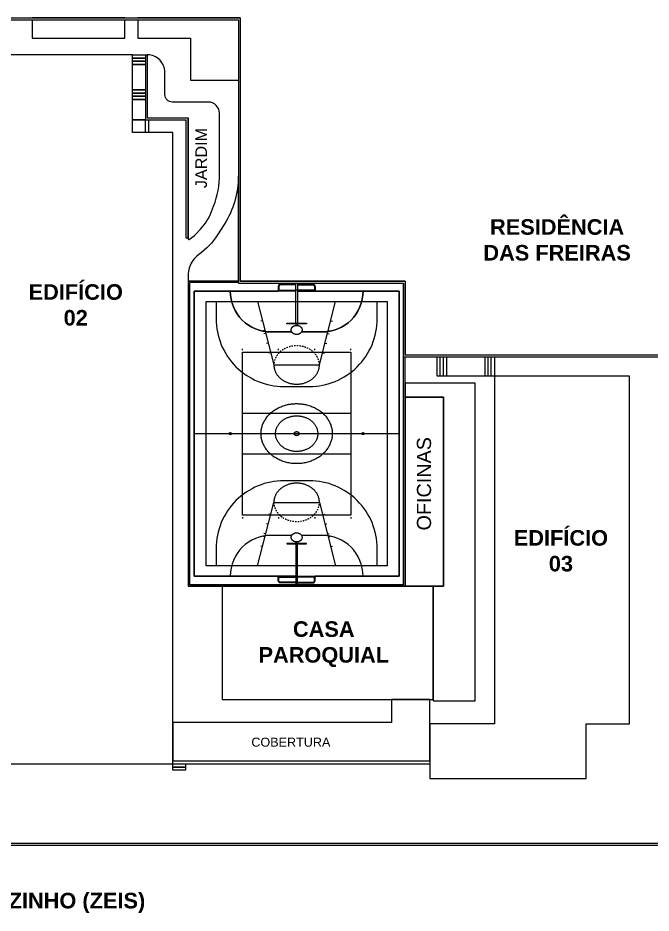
# Model space of a CAD drawing. Header units: metres. Extents: x 512 to 829, y -209 to 245.
# Drawn here: x 577.6 to 625.9, y -56.8 to 11.5 of the extents above; entities that cross this region are included whole.
import ezdxf

# ---------------------------------------------------------------- set-up
doc = ezdxf.new("R2010")
doc.units = ezdxf.units.M
doc.header["$LTSCALE"] = 0.508
doc.set_wipeout_variables(frame=1)
doc.linetypes.add('STYLE_16', pattern=[0.059055, 0.03937, -0.019685])
for name, color, linetype, lineweight in [('INDQUAD2', 1, 'Continuous', 15), ('INDQUAD3', 2, 'Continuous', 15), ('MUROB', 2, 'Continuous', 15), ('Nenhuma', 7, 'Continuous', 5), ('None', 7, 'Continuous', 5), ('ROTADEF', 253, 'Continuous', 15)]:
    doc.layers.add(name, color=color, linetype=linetype, lineweight=lineweight)
doc.styles.add('Arial', font='arial.ttf')
doc.styles.add('Arial (bold)', font='arialbd.ttf')

# ---------------------------------------------------------------- blocks, each defined once
blk = doc.blocks.new('Grupo-6796')
at = {"layer": 'INDQUAD2', "color": 8, "lineweight": 15}
for p, q in [((-94.303, 151.512), (-102.284, 151.512)), ((-95.251, 150.714), (-95.251, 129.957)), ((-105.028, 149.201), (-105.178, 149.174)), ((-99.681, 149.201), (-99.532, 149.174)), ((-104.835, 148.444), (-104.984, 148.417)), ((-99.875, 148.444), (-99.725, 148.417)), ((-104.77, 148.192), (-104.92, 148.165)), ((-99.939, 148.192), (-99.79, 148.165)), ((-106.617, 146.882), (-106.617, 147.001)), ((-104.577, 147.436), (-104.726, 147.409)), ((-103.776, 146.882), (-103.776, 147.001)), ((-100.934, 146.882), (-100.934, 147.001)), ((-100.133, 147.436), (-99.983, 147.409)), ((-98.092, 146.882), (-98.092, 147.001)), ((-104.383, 146.679), (-104.533, 146.652)), ((-100.326, 146.679), (-100.177, 146.652)), ((-106.617, 141.932), (-98.092, 141.932)), ((-106.617, 138.739), (-98.092, 138.739)), ((-106.617, 133.789), (-106.617, 133.669)), ((-104.383, 133.991), (-104.533, 134.018)), ((-103.776, 133.789), (-103.776, 133.669)), ((-100.934, 133.789), (-100.934, 133.669)), ((-100.326, 133.991), (-100.177, 134.018)), ((-98.092, 133.789), (-98.092, 133.669)), ((-104.577, 133.235), (-104.726, 133.262)), ((-100.133, 133.235), (-99.983, 133.262)), ((-104.835, 132.226), (-104.984, 132.253)), ((-104.77, 132.478), (-104.92, 132.505)), ((-99.939, 132.478), (-99.79, 132.505)), ((-99.875, 132.226), (-99.725, 132.253)), ((-105.028, 131.47), (-105.178, 131.497)), ((-99.681, 131.47), (-99.532, 131.497)), ((-95.251, 129.957), (-102.278, 129.957)), ((-94.303, 129.159), (-100.906, 129.159))]:
    blk.add_line(p, q, dxfattribs=at)
for points in [[(-103.804, 129.159), (-110.406, 129.159), (-110.406, 151.512), (-103.804, 151.512)], [(-102.426, 151.512), (-110.406, 151.512), (-110.406, 129.159), (-102.426, 129.159)], [(-102.284, 129.159), (-94.303, 129.159), (-94.303, 151.512)], [(-100.906, 151.512), (-94.303, 151.512), (-94.303, 129.159)], [(-102.431, 129.957), (-109.459, 129.957), (-109.459, 150.714), (-95.251, 150.714)], [(-105.415, 150.714), (-104.14, 145.727), (-100.57, 145.727), (-99.295, 150.714)], [(-110.406, 140.335), (-102.544, 140.335), (-94.303, 140.335)], [(-105.415, 129.957), (-104.14, 134.943), (-100.57, 134.943), (-99.295, 129.957)]]:
    blk.add_lwpolyline(points, dxfattribs=at)
at = {"layer": 'INDQUAD2', "color": 8, "lineweight": 15, "flags": 128}
for points in [[(-107.565, 151.512, 0.414214), (-104.371, 148.319), (-103.776, 148.319), (-102.737, 148.319)], [(-102.737, 148.319), (-103.776, 148.319), (-104.371, 148.319, -0.414214), (-107.565, 151.512)], [(-101.973, 148.319), (-100.934, 148.319), (-100.338, 148.319, 0.414214), (-97.145, 151.512)], [(-97.145, 151.512, -0.414214), (-100.338, 148.319), (-100.934, 148.319), (-101.973, 148.319)], [(-108.679, 150.714), (-108.679, 149.359, 0.414214), (-103.349, 144.029), (-102.355, 144.029), (-101.361, 144.029, 0.414214), (-96.03, 149.359), (-96.03, 150.714)], [(-96.03, 129.957), (-96.03, 131.311, 0.414214), (-101.361, 136.641), (-102.355, 136.641), (-103.349, 136.641, 0.414214), (-108.679, 131.311), (-108.679, 129.957)], [(-102.737, 132.352), (-103.776, 132.352), (-104.371, 132.352, 0.414214), (-107.565, 129.159)], [(-97.145, 129.159, 0.414214), (-100.338, 132.352), (-100.934, 132.352), (-101.973, 132.352)]]:
    blk.add_lwpolyline(points, format="xyb", dxfattribs=at)
at = {"layer": 'INDQUAD2', "color": 8, "lineweight": 15}
blk.add_lwpolyline([(-98.092, 146.722), (-98.092, 133.949), (-106.617, 133.949), (-106.617, 146.722)], close=True, dxfattribs=at)
at = {"layer": 'INDQUAD2', "color": 8, "linetype": 'STYLE_16', "lineweight": 15}
for points in [[(-100.57, 145.727), (-100.57, 146.13), (-101.048, 146.828), (-101.876, 147.232), (-102.833, 147.232), (-103.662, 146.828), (-104.14, 146.13), (-104.14, 145.727)], [(-104.14, 134.943), (-104.14, 134.54), (-103.662, 133.842), (-102.833, 133.439), (-101.876, 133.439), (-101.048, 133.842), (-100.57, 134.54), (-100.57, 134.943)]]:
    blk.add_open_spline(points, degree=2, dxfattribs=at)
at = {"layer": 'INDQUAD2', "color": 8, "lineweight": 15}
for points in [[(-104.14, 145.727), (-104.14, 145.324), (-103.662, 144.626), (-102.833, 144.222), (-101.876, 144.222), (-101.048, 144.626), (-100.57, 145.324), (-100.57, 145.727)], [(-102.355, 142.69), (-103.104, 142.69), (-104.4, 142.059), (-105.149, 140.966), (-105.149, 139.704), (-104.4, 138.611), (-103.104, 137.98), (-101.606, 137.98), (-100.309, 138.611), (-99.56, 139.704), (-99.56, 140.966), (-100.309, 142.059), (-101.606, 142.69), (-102.355, 142.69)], [(-102.355, 141.732), (-102.799, 141.732), (-103.568, 141.358), (-104.012, 140.71), (-104.012, 139.961), (-103.568, 139.312), (-102.799, 138.938), (-101.911, 138.938), (-101.141, 139.312), (-100.697, 139.961), (-100.697, 140.71), (-101.141, 141.358), (-101.911, 141.732), (-102.355, 141.732)], [(-107.565, 140.415), (-107.59, 140.415), (-107.634, 140.394), (-107.659, 140.357), (-107.659, 140.314), (-107.634, 140.277), (-107.59, 140.255), (-107.539, 140.255), (-107.495, 140.277), (-107.47, 140.314), (-107.47, 140.357), (-107.495, 140.394), (-107.539, 140.415), (-107.565, 140.415)], [(-102.355, 140.495), (-102.406, 140.495), (-102.493, 140.452), (-102.544, 140.378), (-102.544, 140.292), (-102.493, 140.218), (-102.406, 140.176), (-102.304, 140.176), (-102.216, 140.218), (-102.165, 140.292), (-102.165, 140.378), (-102.216, 140.452), (-102.304, 140.495), (-102.355, 140.495)], [(-97.145, 140.415), (-97.17, 140.415), (-97.214, 140.394), (-97.24, 140.357), (-97.24, 140.314), (-97.214, 140.277), (-97.17, 140.255), (-97.12, 140.255), (-97.076, 140.277), (-97.05, 140.314), (-97.05, 140.357), (-97.076, 140.394), (-97.12, 140.415), (-97.145, 140.415)], [(-100.57, 134.943), (-100.57, 135.347), (-101.048, 136.045), (-101.876, 136.448), (-102.833, 136.448), (-103.662, 136.045), (-104.14, 135.347), (-104.14, 134.943)]]:
    blk.add_open_spline(points, degree=2, dxfattribs=at)
at = {"layer": 'INDQUAD3', "color": 8, "lineweight": 15}
for p, q in [((-102.284, 151.592), (-102.426, 151.592)), ((-102.284, 151.592), (-102.426, 151.592)), ((-102.426, 148.957), (-102.384, 148.837)), ((-102.284, 148.957), (-102.326, 148.837)), ((-102.426, 131.713), (-102.384, 131.834)), ((-102.284, 131.713), (-102.326, 131.834)), ((-102.284, 130.635), (-102.426, 130.635)), ((-102.284, 129.079), (-102.426, 129.079))]:
    blk.add_line(p, q, dxfattribs=at)
at = {"layer": 'INDQUAD3', "color": 8, "lineweight": 15, "flags": 128}
for points in [[(-102.426, 152.055), (-103.605, 152.055), (-103.636, 152.055, 0.414214), (-103.804, 151.887), (-103.804, 151.592)], [(-102.426, 152.007), (-103.605, 152.007), (-103.627, 152.007, 0.414214), (-103.747, 151.887), (-103.747, 151.592)], [(-102.284, 152.055), (-101.104, 152.055), (-101.073, 152.055, -0.414214), (-100.906, 151.887), (-100.906, 151.592)], [(-102.284, 152.007), (-101.104, 152.007), (-101.082, 152.007, -0.414214), (-100.962, 151.887), (-100.962, 151.592)], [(-102.426, 128.616), (-103.605, 128.616), (-103.636, 128.616, -0.414214), (-103.804, 128.783), (-103.804, 129.079)], [(-102.426, 128.664), (-103.605, 128.664), (-103.627, 128.664, -0.414214), (-103.747, 128.783), (-103.747, 129.079)], [(-102.284, 128.616), (-101.104, 128.616), (-101.073, 128.616, 0.414214), (-100.906, 128.783), (-100.906, 129.079)], [(-102.284, 128.664), (-101.104, 128.664), (-101.082, 128.664, 0.414214), (-100.962, 128.783), (-100.962, 129.079)]]:
    blk.add_lwpolyline(points, format="xyb", dxfattribs=at)
at = {"layer": 'INDQUAD3', "color": 8, "lineweight": 15}
for points in [[(-102.426, 148.997), (-102.426, 152.18), (-102.284, 152.18), (-102.284, 148.997)], [(-102.426, 151.512), (-103.804, 151.512), (-103.804, 151.592), (-102.426, 151.592)], [(-102.284, 151.512), (-100.906, 151.512), (-100.906, 151.592), (-102.284, 151.592)], [(-102.426, 131.673), (-102.426, 128.49), (-102.284, 128.49), (-102.284, 131.673)], [(-102.426, 129.159), (-103.804, 129.159), (-103.804, 129.079), (-102.426, 129.079)], [(-102.284, 129.159), (-100.906, 129.159), (-100.906, 129.079), (-102.284, 129.079)]]:
    blk.add_lwpolyline(points, dxfattribs=at)
for points in [[(-103.136, 148.997), (-101.573, 148.997), (-101.573, 148.957), (-103.136, 148.957)], [(-103.136, 131.673), (-101.573, 131.673), (-101.573, 131.713), (-103.136, 131.713)]]:
    blk.add_lwpolyline(points, close=True, dxfattribs=at)
for points in [[(-102.355, 148.837), (-102.469, 148.837), (-102.667, 148.741), (-102.781, 148.574), (-102.781, 148.382), (-102.667, 148.215), (-102.469, 148.119), (-102.241, 148.119), (-102.043, 148.215), (-101.929, 148.382), (-101.929, 148.574), (-102.043, 148.741), (-102.241, 148.837), (-102.355, 148.837)], [(-102.355, 132.551), (-102.469, 132.551), (-102.667, 132.455), (-102.781, 132.288), (-102.781, 132.096), (-102.667, 131.929), (-102.469, 131.833), (-102.241, 131.833), (-102.043, 131.929), (-101.929, 132.096), (-101.929, 132.288), (-102.043, 132.455), (-102.241, 132.551), (-102.355, 132.551)]]:
    blk.add_open_spline(points, degree=2, dxfattribs=at)
at = {"layer": 'MUROB', "color": 8, "lineweight": 15}
for p, q in [((-93.972, 152.19), (-110.738, 152.19)), ((-110.738, 128.48), (-110.738, 152.19)), ((-93.972, 128.48), (-93.972, 152.19)), ((-93.83, 128.36), (-110.88, 128.36)), ((-93.972, 128.48), (-110.738, 128.48))]:
    blk.add_line(p, q, dxfattribs=at)
blk.add_lwpolyline([(-93.83, 128.36), (-93.83, 152.31), (-110.88, 152.31), (-110.88, 128.36)], close=True, dxfattribs=at)

msp = doc.modelspace()

# ---------------------------------------------------------------- linework, layer by layer
at = {"layer": 'ROTADEF', "color": 7, "linetype": 'Continuous', "lineweight": 18}
for points in [[(585.7293, 9.9544), (585.7293, 11.5097), (578.6332, 11.5097), (578.6332, 9.9544)], [(590.7354, 9.9544), (590.7354, 6.7466), (594.5264, 6.7466), (594.5264, 11.5097), (586.7013, 11.5097), (586.7013, 9.9544)], [(607.1147, -17.4189), (607.1147, -31.854), (610.0308, -31.854), (610.0308, -17.4189)]]:
    msp.add_lwpolyline(points, close=True, dxfattribs=at)

# ---------------------------------------------------------------- block references
at = {"layer": 'None', "color": 8, "xscale": 0.9720625442595413, "yscale": 0.9720625442595413, "zscale": 0.9720625442595413}
msp.add_blockref('Grupo-6796', (698.3231, -156.6281), dxfattribs=at)

# ---------------------------------------------------------------- texts
at = {"layer": 'Nenhuma', "char_height": 1.188618, "attachment_point": 2, "line_spacing_factor": 0.992596, "style": 'Arial (bold)'}
for s, insert in [('{\\C7;\\lRESIDÊNCIA\\PDAS FREIRAS}', (618.7032, -3.8497)), ('{\\C7;\\lEDIFÍCIO \\P02}', (581.9701, -8.8109)), ('{\\C7;\\lIMÓVEL VIZINHO (ZEIS)}', (577.8656, -55.2509))]:
    msp.add_mtext(s, dxfattribs=dict(at, insert=insert))

# ---------------------------------------------------------------- wipeouts: each hides what was drawn before it
at = {"color": 7, "linetype": 'Continuous', "lineweight": 5}
for points in [[(608.9907, -45.1712), (608.9907, -40.5053), (606.0745, -40.5053), (606.0745, -42.255), (589.3745, -42.255), (589.3745, -45.1712)], [(629.4721, -51.4896), (629.6179, -51.6355), (538.1954, -51.6355), (538.3412, -51.4896)]]:
    msp.add_wipeout(points, dxfattribs=at).dxf.layer = 'None'

# ---------------------------------------------------------------- next in the draw order: linework, layer by layer
at = {"layer": 'None', "color": 7, "linetype": 'Continuous', "lineweight": 5}
msp.add_line((590.3466, -45.4143), (608.9907, -45.4143), dxfattribs=at)
at = {"layer": 'None', "color": 7, "linetype": 'Continuous', "lineweight": 18}
for p, q in [((629.6179, -51.6355), (538.1954, -51.6355)), ((629.4721, -51.4896), (538.3412, -51.4896))]:
    msp.add_line(p, q, dxfattribs=at)
at = {"layer": 'None', "color": 7, "linetype": 'Continuous', "lineweight": 5}
for points in [[(610.0308, -31.854), (609.2337, -31.854), (609.2337, -40.6025), (612.461, -40.6025), (612.461, -16.3496), (607.1147, -16.3496), (607.1147, -17.4189), (610.0308, -17.4189)], [(608.9907, -45.1712), (608.9907, -40.5053), (606.0745, -40.5053), (606.0745, -42.255), (589.3745, -42.255), (589.3745, -45.1712)]]:
    msp.add_lwpolyline(points, close=True, dxfattribs=at)
at = {"layer": 'ROTADEF', "color": 7, "linetype": 'Continuous', "lineweight": 18, "flags": 128}
msp.add_lwpolyline([(586.3125, 2.7612), (586.3125, 8.6907), (576.3003, 8.6907), (576.3003, -27.3728), (548.6937, -27.3728), (548.6937, -27.3728, 0.0933015), (547.1383, -35.6353, 0.0933015), (548.6937, -43.8978), (576.3003, -43.8978), (576.3003, -45.4143), (589.3745, -45.4143), (589.3745, 2.7612)], format="xyb", close=True, dxfattribs=at)
at = {"layer": 'ROTADEF', "color": 7, "linetype": 'Continuous', "lineweight": 18}
for points in [[(608.9907, -42.3523), (608.9907, -46.5321), (620.9179, -46.5321), (620.9179, -42.3523), (624.223, -42.3523), (624.223, -15.8149), (613.9191, -15.8149), (613.9191, -42.3523)], [(593.1461, -31.854), (593.1461, -40.5053), (609.2337, -40.5053), (609.2337, -31.854)]]:
    msp.add_lwpolyline(points, close=True, dxfattribs=at)

# ---------------------------------------------------------------- next in the draw order: wipeouts: each hides what was drawn before it
at = {"color": 7, "linetype": 'Continuous', "lineweight": 5}
msp.add_wipeout([(538.3412, 11.3639), (538.1954, 11.5097), (594.5264, 11.5097), (594.3806, 11.3639)], dxfattribs=at).dxf.layer = 'None'

# ---------------------------------------------------------------- next in the draw order: linework, layer by layer
at = {"layer": 'None', "color": 7, "linetype": 'Continuous', "lineweight": 18}
for p, q in [((538.1954, 11.5097), (594.5264, 11.5097)), ((538.3412, 11.3639), (594.3806, 11.3639))]:
    msp.add_line(p, q, dxfattribs=at)

# ---------------------------------------------------------------- next in the draw order: wipeouts: each hides what was drawn before it
for points in [[(609.4612, -27.6017), (609.4612, -20.4759), (607.7261, -20.4759), (607.7261, -27.6017)], [(615.1668, -31.1337), (622.8204, -31.1337), (622.8204, -27.2168), (615.1668, -27.2168)], [(595.919, -38.0927), (605.8774, -38.0927), (605.8774, -34.1757), (595.919, -34.1757)], [(595.3717, -44.3402), (601.4, -44.3402), (601.4, -43.236), (595.3717, -43.236)]]:
    msp.add_wipeout(points).dxf.layer = 'Nenhuma'
at = {"color": 7, "linetype": 'Continuous', "lineweight": 5}
for points in [[(586.3125, 7.9617), (586.3125, 8.2047), (587.2846, 8.2047), (587.2846, 7.9617)], [(586.3125, 5.2885), (586.3125, 5.5315), (587.2846, 5.5315), (587.2846, 5.2885)], [(589.3745, -45.9003), (589.3745, -45.6573), (590.3466, -45.6573), (590.3466, -45.9003)]]:
    msp.add_wipeout(points, dxfattribs=at).dxf.layer = 'None'

# ---------------------------------------------------------------- next in the draw order: linework, layer by layer
at = {"layer": 'None', "color": 7, "linetype": 'Continuous', "lineweight": 5}
for points in [[(586.3125, 7.9617), (586.3125, 8.2047), (587.2846, 8.2047), (587.2846, 7.9617)], [(586.3125, 5.2885), (586.3125, 5.5315), (587.2846, 5.5315), (587.2846, 5.2885)], [(589.3745, -45.9003), (589.3745, -45.6573), (590.3466, -45.6573), (590.3466, -45.9003)]]:
    msp.add_lwpolyline(points, close=True, dxfattribs=at)

# ---------------------------------------------------------------- next in the draw order: texts
at = {"layer": 'Nenhuma', "insert": (608.0035, -24.0388), "char_height": 1.080562, "attachment_point": 2, "rotation": 90, "line_spacing_factor": 0.96736, "style": 'Arial'}
msp.add_mtext('{\\C7;\\lOFICINAS}', dxfattribs=at)
at = {"layer": 'Nenhuma', "attachment_point": 2}
for s, insert, char_height, line_spacing_factor, style in [('{\\C7;\\lEDIFÍCIO \\P03}', (618.9936, -27.5717), 1.188618, 0.992596, 'Arial (bold)'), ('{\\C7;\\lCASA\\PPAROQUIAL}', (600.8982, -34.5307), 1.188618, 0.992596, 'Arial (bold)'), ('{\\C7;\\lCOBERTURA}', (598.3859, -43.4125), 0.68763, 0.96736, 'Arial')]:
    msp.add_mtext(s, dxfattribs=dict(at, insert=insert, char_height=char_height, line_spacing_factor=line_spacing_factor, style=style))

# ---------------------------------------------------------------- next in the draw order: wipeouts: each hides what was drawn before it
at = {"color": 7, "linetype": 'Continuous', "lineweight": 5}
msp.add_wipeout([(594.3806, 11.3639), (594.5264, 11.5097), (594.5264, -8.5731), (594.3806, -8.7189)], dxfattribs=at).dxf.layer = 'None'

# ---------------------------------------------------------------- next in the draw order: linework, layer by layer
at = {"layer": 'None', "color": 7, "linetype": 'Continuous', "lineweight": 18}
for p, q in [((594.3806, 11.3639), (594.3806, -8.7189)), ((594.5264, 11.5097), (594.5264, -8.5731))]:
    msp.add_line(p, q, dxfattribs=at)

# ---------------------------------------------------------------- next in the draw order: wipeouts: each hides what was drawn before it
at = {"color": 7, "linetype": 'Continuous', "lineweight": 5}
for points in [[(586.3125, 8.2047), (586.3125, 8.4477), (587.2846, 8.4477), (587.2846, 8.2047)], [(589.3745, -45.6573), (589.3745, -45.4143), (590.3466, -45.4143), (590.3466, -45.6573)]]:
    msp.add_wipeout(points, dxfattribs=at).dxf.layer = 'None'

# ---------------------------------------------------------------- next in the draw order: linework, layer by layer
at = {"layer": 'None', "color": 7, "linetype": 'Continuous', "lineweight": 5}
for points in [[(586.3125, 8.2047), (586.3125, 8.4477), (587.2846, 8.4477), (587.2846, 8.2047)], [(589.3745, -45.6573), (589.3745, -45.4143), (590.3466, -45.4143), (590.3466, -45.6573)]]:
    msp.add_lwpolyline(points, close=True, dxfattribs=at)

# ---------------------------------------------------------------- next in the draw order: wipeouts: each hides what was drawn before it
at = {"color": 7, "linetype": 'Continuous', "lineweight": 5}
msp.add_wipeout([(594.3806, -8.7189), (594.5264, -8.5731), (607.1147, -8.5731), (606.9688, -8.7189)], dxfattribs=at).dxf.layer = 'None'

# ---------------------------------------------------------------- next in the draw order: linework, layer by layer
at = {"layer": 'None', "color": 7, "linetype": 'Continuous', "lineweight": 18}
for p, q in [((594.3806, -8.7189), (606.9688, -8.7189)), ((594.5264, -8.5731), (607.1147, -8.5731))]:
    msp.add_line(p, q, dxfattribs=at)

# ---------------------------------------------------------------- next in the draw order: wipeouts: each hides what was drawn before it
at = {"color": 7, "linetype": 'Continuous', "lineweight": 5}
for points in [[(586.3125, 8.4477), (586.3125, 8.6907), (587.2846, 8.6907), (587.2846, 8.4477)], [(586.3125, 6.0176), (586.3125, 7.9617), (587.2846, 7.9617), (587.2846, 6.0176)]]:
    msp.add_wipeout(points, dxfattribs=at).dxf.layer = 'None'

# ---------------------------------------------------------------- next in the draw order: linework, layer by layer
at = {"layer": 'None', "color": 7, "linetype": 'Continuous', "lineweight": 5}
for points in [[(586.3125, 8.4477), (586.3125, 8.6907), (587.2846, 8.6907), (587.2846, 8.4477)], [(586.3125, 6.0176), (586.3125, 7.9617), (587.2846, 7.9617), (587.2846, 6.0176)]]:
    msp.add_lwpolyline(points, close=True, dxfattribs=at)

# ---------------------------------------------------------------- next in the draw order: wipeouts: each hides what was drawn before it
at = {"color": 7, "linetype": 'Continuous', "lineweight": 5}
msp.add_wipeout([(606.9688, -8.7189), (607.1147, -8.5731), (607.1147, -14.211), (606.9688, -14.3569)], dxfattribs=at).dxf.layer = 'None'

# ---------------------------------------------------------------- next in the draw order: linework, layer by layer
at = {"layer": 'None', "color": 7, "linetype": 'Continuous', "lineweight": 18}
for p, q in [((606.9688, -8.7189), (606.9688, -14.3569)), ((607.1147, -8.5731), (607.1147, -14.211))]:
    msp.add_line(p, q, dxfattribs=at)

# ---------------------------------------------------------------- next in the draw order: wipeouts: each hides what was drawn before it
at = {"color": 7, "linetype": 'Continuous', "lineweight": 5}
msp.add_wipeout([(586.3125, 5.5315), (586.3125, 5.7746), (587.2846, 5.7746), (587.2846, 5.5315)], dxfattribs=at).dxf.layer = 'None'

# ---------------------------------------------------------------- next in the draw order: linework, layer by layer
at = {"layer": 'None', "color": 7, "linetype": 'Continuous', "lineweight": 5}
msp.add_lwpolyline([(586.3125, 5.5315), (586.3125, 5.7746), (587.2846, 5.7746), (587.2846, 5.5315)], close=True, dxfattribs=at)

# ---------------------------------------------------------------- next in the draw order: wipeouts: each hides what was drawn before it
at = {"color": 7, "linetype": 'Continuous', "lineweight": 5}
msp.add_wipeout([(606.9688, -14.3569), (607.1147, -14.211), (629.6179, -14.211), (629.4721, -14.3569)], dxfattribs=at).dxf.layer = 'None'

# ---------------------------------------------------------------- next in the draw order: linework, layer by layer
at = {"layer": 'None', "color": 7, "linetype": 'Continuous', "lineweight": 18}
for p, q in [((607.1147, -14.211), (629.6179, -14.211)), ((606.9688, -14.3569), (629.4721, -14.3569))]:
    msp.add_line(p, q, dxfattribs=at)

# ---------------------------------------------------------------- next in the draw order: wipeouts: each hides what was drawn before it
at = {"color": 7, "linetype": 'Continuous', "lineweight": 5}
for points in [[(586.3125, 5.7746), (586.3125, 6.0176), (587.2846, 6.0176), (587.2846, 5.7746)], [(586.3125, 3.7332), (586.3125, 5.2885), (587.2846, 5.2885), (587.2846, 3.7332)]]:
    msp.add_wipeout(points, dxfattribs=at).dxf.layer = 'None'

# ---------------------------------------------------------------- next in the draw order: linework, layer by layer
at = {"layer": 'None', "color": 7, "linetype": 'Continuous', "lineweight": 5}
for points in [[(586.3125, 5.7746), (586.3125, 6.0176), (587.2846, 6.0176), (587.2846, 5.7746)], [(586.3125, 3.7332), (586.3125, 5.2885), (587.2846, 5.2885), (587.2846, 3.7332)]]:
    msp.add_lwpolyline(points, close=True, dxfattribs=at)

# ---------------------------------------------------------------- next in the draw order: wipeouts: each hides what was drawn before it
at = {"color": 7, "linetype": 'Continuous', "lineweight": 5}
for points in [[(609.5448, -14.3569), (609.7878, -14.3569), (609.7878, -15.8149), (609.5448, -15.8149)], [(613.19, -14.3569), (613.4331, -14.3569), (613.4331, -15.8149), (613.19, -15.8149)]]:
    msp.add_wipeout(points, dxfattribs=at).dxf.layer = 'None'

# ---------------------------------------------------------------- next in the draw order: linework, layer by layer
at = {"layer": 'None', "color": 7, "linetype": 'Continuous', "lineweight": 5}
for points in [[(609.5448, -14.3569), (609.7878, -14.3569), (609.7878, -15.8149), (609.5448, -15.8149)], [(613.19, -14.3569), (613.4331, -14.3569), (613.4331, -15.8149), (613.19, -15.8149)]]:
    msp.add_lwpolyline(points, close=True, dxfattribs=at)

# ---------------------------------------------------------------- next in the draw order: wipeouts: each hides what was drawn before it
at = {"color": 7, "linetype": 'Continuous', "lineweight": 5}
msp.add_wipeout([(586.3125, 3.7332), (587.2846, 3.7332), (587.2846, 2.7612), (586.3125, 2.7612)], dxfattribs=at).dxf.layer = 'None'

# ---------------------------------------------------------------- next in the draw order: linework, layer by layer
at = {"layer": 'None', "color": 7, "linetype": 'Continuous', "lineweight": 5}
msp.add_lwpolyline([(586.3125, 3.7332), (587.2846, 3.7332), (587.2846, 2.7612), (586.3125, 2.7612)], close=True, dxfattribs=at)

# ---------------------------------------------------------------- next in the draw order: wipeouts: each hides what was drawn before it
at = {"color": 7, "linetype": 'Continuous', "lineweight": 5}
msp.add_wipeout([(613.4331, -14.3569), (613.6761, -14.3569), (613.6761, -15.8149), (613.4331, -15.8149)], dxfattribs=at).dxf.layer = 'None'

# ---------------------------------------------------------------- next in the draw order: linework, layer by layer
at = {"layer": 'None', "color": 7, "linetype": 'Continuous', "lineweight": 5}
msp.add_lwpolyline([(613.4331, -14.3569), (613.6761, -14.3569), (613.6761, -15.8149), (613.4331, -15.8149)], close=True, dxfattribs=at)

# ---------------------------------------------------------------- next in the draw order: wipeouts: each hides what was drawn before it
at = {"color": 7, "linetype": 'Continuous', "lineweight": 5}
msp.add_wipeout([(587.2846, 3.7332), (587.5276, 3.7332), (587.5276, 2.7612), (587.2846, 2.7612)], dxfattribs=at).dxf.layer = 'None'

# ---------------------------------------------------------------- next in the draw order: linework, layer by layer
at = {"layer": 'None', "color": 7, "linetype": 'Continuous', "lineweight": 5}
msp.add_lwpolyline([(587.2846, 3.7332), (587.5276, 3.7332), (587.5276, 2.7612), (587.2846, 2.7612)], close=True, dxfattribs=at)

# ---------------------------------------------------------------- next in the draw order: wipeouts: each hides what was drawn before it
at = {"color": 7, "linetype": 'Continuous', "lineweight": 5}
for points in [[(610.2739, -14.3569), (613.19, -14.3569), (613.19, -15.8149), (610.2739, -15.8149)], [(613.6761, -14.3569), (613.9191, -14.3569), (613.9191, -15.8149), (613.6761, -15.8149)]]:
    msp.add_wipeout(points, dxfattribs=at).dxf.layer = 'None'

# ---------------------------------------------------------------- next in the draw order: linework, layer by layer
at = {"layer": 'None', "color": 7, "linetype": 'Continuous', "lineweight": 5}
for points in [[(610.2739, -14.3569), (613.19, -14.3569), (613.19, -15.8149), (610.2739, -15.8149)], [(613.6761, -14.3569), (613.9191, -14.3569), (613.9191, -15.8149), (613.6761, -15.8149)]]:
    msp.add_lwpolyline(points, close=True, dxfattribs=at)

# ---------------------------------------------------------------- next in the draw order: wipeouts: each hides what was drawn before it
at = {"color": 7, "linetype": 'Continuous', "lineweight": 5}
msp.add_wipeout([(587.2846, 8.6907), (587.4304, 8.6907), (587.4304, 3.879), (587.2846, 3.7332)], dxfattribs=at).dxf.layer = 'None'

# ---------------------------------------------------------------- next in the draw order: linework, layer by layer
at = {"layer": 'None', "color": 7, "linetype": 'Continuous', "lineweight": 18}
for p, q in [((587.2846, 8.6907), (587.2846, 3.7332)), ((587.2846, 8.6907), (587.4304, 8.6907)), ((587.4304, 8.6907), (587.4304, 3.879))]:
    msp.add_line(p, q, dxfattribs=at)

# ---------------------------------------------------------------- next in the draw order: wipeouts: each hides what was drawn before it
at = {"color": 7, "linetype": 'Continuous', "lineweight": 5}
msp.add_wipeout([(609.7878, -14.3569), (610.0308, -14.3569), (610.0308, -15.8149), (609.7878, -15.8149)], dxfattribs=at).dxf.layer = 'None'

# ---------------------------------------------------------------- next in the draw order: linework, layer by layer
at = {"layer": 'None', "color": 7, "linetype": 'Continuous', "lineweight": 5}
msp.add_lwpolyline([(609.7878, -14.3569), (610.0308, -14.3569), (610.0308, -15.8149), (609.7878, -15.8149)], close=True, dxfattribs=at)

# ---------------------------------------------------------------- next in the draw order: wipeouts: each hides what was drawn before it
at = {"color": 7, "linetype": 'Continuous', "lineweight": 5}
msp.add_wipeout([(587.2846, 3.7332), (587.4304, 3.879), (590.541, 3.879), (590.3952, 3.7332)], dxfattribs=at).dxf.layer = 'None'

# ---------------------------------------------------------------- next in the draw order: linework, layer by layer
at = {"layer": 'None', "color": 7, "linetype": 'Continuous', "lineweight": 18}
for p, q in [((587.2846, 3.7332), (590.3952, 3.7332)), ((587.4304, 3.879), (590.541, 3.879))]:
    msp.add_line(p, q, dxfattribs=at)

# ---------------------------------------------------------------- next in the draw order: wipeouts: each hides what was drawn before it
at = {"color": 7, "linetype": 'Continuous', "lineweight": 5}
msp.add_wipeout([(610.0308, -14.3569), (610.2739, -14.3569), (610.2739, -15.8149), (610.0308, -15.8149)], dxfattribs=at).dxf.layer = 'None'

# ---------------------------------------------------------------- next in the draw order: linework, layer by layer
at = {"layer": 'None', "color": 7, "linetype": 'Continuous', "lineweight": 5}
msp.add_lwpolyline([(610.0308, -14.3569), (610.2739, -14.3569), (610.2739, -15.8149), (610.0308, -15.8149)], close=True, dxfattribs=at)

# ---------------------------------------------------------------- next in the draw order: wipeouts: each hides what was drawn before it
at = {"color": 7, "linetype": 'Continuous', "lineweight": 5}
msp.add_wipeout([(590.541, -5.2972), (590.3952, -5.2972), (590.3952, 3.7332), (590.541, 3.879)], dxfattribs=at).dxf.layer = 'None'

# ---------------------------------------------------------------- next in the draw order: linework, layer by layer
at = {"layer": 'None', "color": 7, "linetype": 'Continuous', "lineweight": 18}
for p, q in [((590.3952, -5.2972), (590.3952, 3.7332)), ((590.541, -5.2972), (590.541, 3.879)), ((590.541, -5.2972), (590.3952, -5.2972))]:
    msp.add_line(p, q, dxfattribs=at)
at = {"layer": 'None', "color": 7, "linetype": 'Continuous', "lineweight": 5, "flags": 128}
for points in [[(590.541, 3.879), (590.541, -5.3276, 0.4142136), (590.6113, -5.3979, 0.1497546), (590.6507, -5.3859), (590.7404, -5.3252, 0.0541613), (591.1057, -5.0157), (591.494, -4.6071, 0.0994437), (592.3339, -3.2719), (592.4952, -2.8476, 0.0910734), (592.9423, -0.4131), (592.9423, 4.229, 0.4142136), (592.0869, 5.0844), (589.3408, 5.0844, -0.4142136), (588.7722, 5.6531), (588.7722, 7.349, 0.4142136), (587.4304, 8.6907), (587.4304, 3.879)], [(592.7888, -5.0469, -0.0943991), (591.3724, -6.5415, 0.2223171), (590.541, -8.0305), (590.541, -8.5731), (594.3806, -8.5731), (594.3806, -0.5668, -0.143547), (593.3018, -4.2471)]]:
    msp.add_lwpolyline(points, format="xyb", close=True, dxfattribs=at)

# ---------------------------------------------------------------- next in the draw order: wipeouts: each hides what was drawn before it
msp.add_wipeout([(592.2913, -1.4805), (592.2913, 3.1146), (590.8716, 3.1146), (590.8716, -1.4805)]).dxf.layer = 'Nenhuma'

# ---------------------------------------------------------------- next in the draw order: texts
at = {"layer": 'Nenhuma', "insert": (591.0986, 0.817), "char_height": 0.884096, "attachment_point": 2, "rotation": 90, "line_spacing_factor": 0.96736, "style": 'Arial'}
msp.add_mtext('{\\C7;\\lJARDIM}', dxfattribs=at)

doc.saveas('drawing.dxf')
